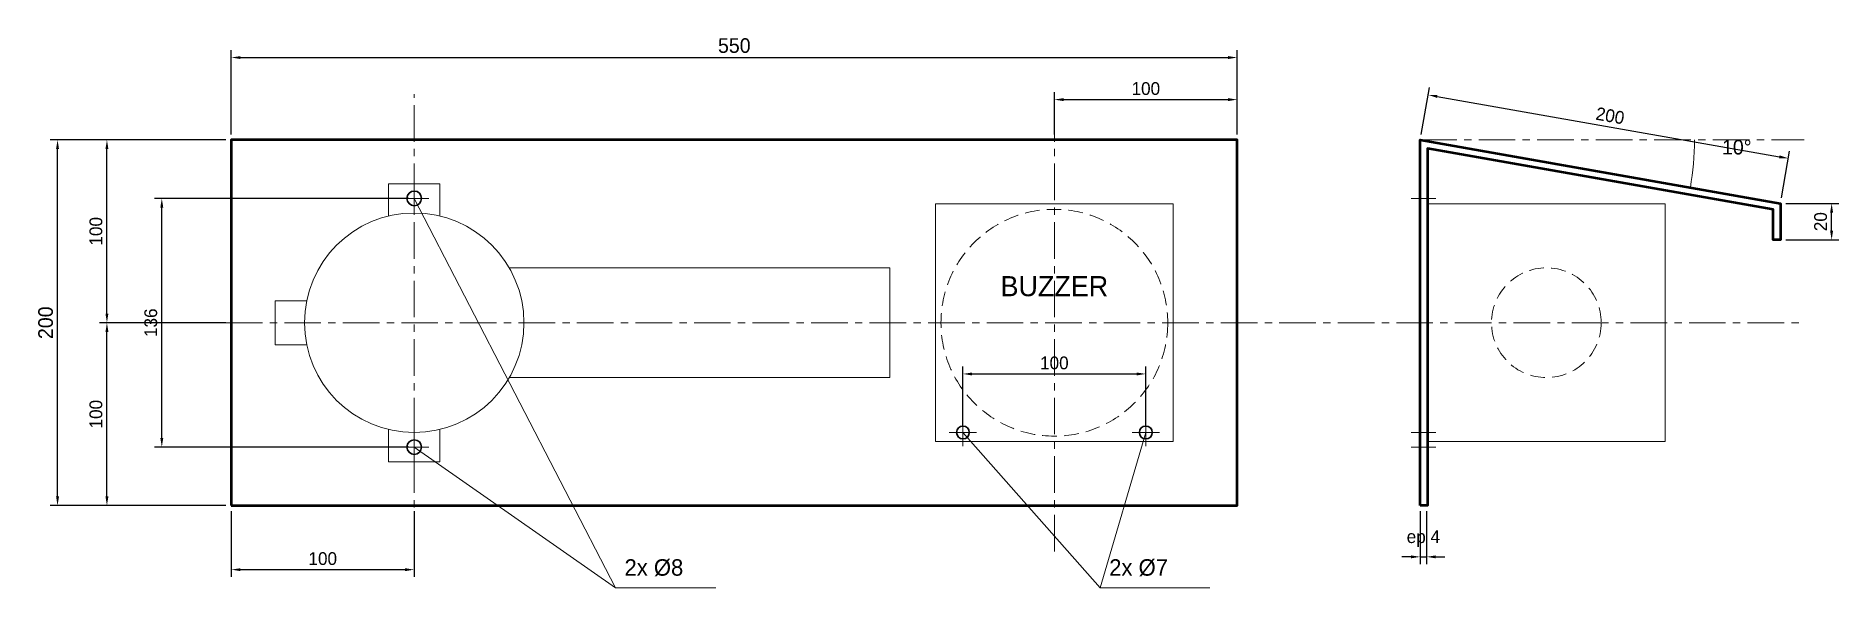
# Model space of a CAD drawing. Header units: millimetres. Extents: x -107 to 879, y -45 to 257.
import ezdxf
from ezdxf.enums import TextEntityAlignment as Align

# ---------------------------------------------------------------- set-up
doc = ezdxf.new("R2010")
doc.units = ezdxf.units.MM
doc.linetypes.add('CENTER', pattern=[32, 20, -4, 4, -4])
doc.linetypes.add('DASHED', pattern=[12, 8, -4])
for name, color, linetype, lineweight in [('AXES', 7, 'CENTER', 18), ('CACHE_INTERNE', 7, 'DASHED', 18), ('CONTOUR_INOX', 7, 'Continuous', 50), ('COTATIONS', 7, 'Continuous', 18), ('EQUIP_BS2000', 7, 'Continuous', 20), ('EQUIP_BUZZER', 7, 'Continuous', 20), ('PERCAGES', 7, 'Continuous', 35)]:
    doc.layers.add(name, color=color, linetype=linetype, lineweight=lineweight)
doc.dimstyles.new('ISO_CAD_MM', dxfattribs={"dimtxt": 7, "dimasz": 5, "dimexe": 4, "dimexo": 3, "dimgap": 2.5, "dimtad": 1, "dimdec": 1, "dimcen": 2.5, "dimclrd": 7, "dimclre": 7, "dimclrt": 7, "dimazin": 3, "dimtfac": 1, "dimtmove": 0, "dimatfit": 3, "dimarcsym": 0})

# ---------------------------------------------------------------- blocks, each defined once
blk = doc.blocks.new('_CLOSEDFILLED')
at = {"color": 0, "linetype": 'ByBlock'}
blk.add_solid([(-1, 0.16), (0, 0), (-1, -0.16)], dxfattribs=at)
blk = doc.blocks.new('*D11')
at = {"color": 7, "transparency": 16777216}
for p, q in [((650, -3), (650, -32)), ((653.5, -3), (653.5, -32)), ((645, -28), (640, -28)), ((650, -28), (653.5, -28)), ((658.5, -28), (663.5, -28))]:
    blk.add_line(p, q, dxfattribs=at)
at = {"layer": 'Defpoints', "transparency": 16777216}
for p in [(650, 0), (653.5, 0), (650, -28)]:
    blk.add_point(p, dxfattribs=at)
at = {"layer": 'COTATIONS', "color": 7, "transparency": 16777216, "xscale": 5, "yscale": 5}
blk.add_blockref('_CLOSEDFILLED', (650, -28), dxfattribs=at)
at = {"layer": 'COTATIONS', "color": 7, "transparency": 16777216, "xscale": 5, "yscale": 5, "rotation": 180}
blk.add_blockref('_CLOSEDFILLED', (653.5, -28), dxfattribs=at)
at = {"layer": 'COTATIONS', "color": 7, "transparency": 16777216, "insert": (651.75, -18), "char_height": 7, "attachment_point": 5}
blk.add_mtext('ep 4', dxfattribs=at)

msp = doc.modelspace()

# ---------------------------------------------------------------- linework, layer by layer
at = {"layer": 'AXES'}
for p, q in [((100, -25), (100, 225)), ((450, -25), (450, 225)), ((650, 200), (860, 200)), ((92, 168), (108, 168)), ((100, 160), (100, 176)), ((645, 168), (658.5, 168)), ((-35, 100), (860, 100)), ((100, 24), (100, 40)), ((392.5, 40), (407.5, 40)), ((400, 32.5), (400, 47.5)), ((492.5, 40), (507.5, 40)), ((500, 32.5), (500, 47.5)), ((645, 40), (658.5, 40)), ((92, 32), (108, 32)), ((645, 32), (658.5, 32))]:
    msp.add_line(p, q, dxfattribs=at)
at = {"layer": 'CACHE_INTERNE'}
for centre, radius in [((450, 100), 62), ((719, 100), 30)]:
    msp.add_circle(centre, radius, dxfattribs=at)
at = {"layer": 'CONTOUR_INOX'}
for points in [[(0, 0), (550, 0), (550, 200), (0, 200)], [(650, 0), (650, 200), (846.96, 165.27), (846.96, 145.27), (842.96, 145.27), (842.96, 161.91), (654, 195.23), (654, 0)]]:
    msp.add_lwpolyline(points, close=True, dxfattribs=at)
at = {"layer": 'COTATIONS'}
for p, q in [((100, 168), (210, -45)), ((400, 40), (475, -45)), ((500, 40), (475, -45)), ((100, 32), (210, -45)), ((210, -45), (265, -45)), ((475, -45), (535, -45))]:
    msp.add_line(p, q, dxfattribs=at)
msp.add_arc((650, 200), 150, -10, 0, dxfattribs=at)
at = {"layer": 'EQUIP_BS2000'}
for points in [[(86, 158.6), (86, 176), (114, 176), (114, 158.6)], [(151.96, 130), (360, 130), (360, 70), (151.96, 70)], [(41.2, 88), (24, 88), (24, 112), (41.2, 112)], [(86, 41.4), (86, 24), (114, 24), (114, 41.4)]]:
    msp.add_lwpolyline(points, dxfattribs=at)
msp.add_circle((100, 100), 60, dxfattribs=at)
at = {"layer": 'EQUIP_BUZZER'}
for points in [[(385, 35), (515, 35), (515, 165), (385, 165)], [(654, 35), (784, 35), (784, 165), (654, 165)]]:
    msp.add_lwpolyline(points, close=True, dxfattribs=at)
at = {"layer": 'PERCAGES'}
for centre, radius in [((100, 168), 4), ((400, 40), 3.5), ((500, 40), 3.5), ((100, 32), 4)]:
    msp.add_circle(centre, radius, dxfattribs=at)

# ---------------------------------------------------------------- texts
at = {"layer": 'COTATIONS'}
msp.add_text('10°', height=8, dxfattribs=at).set_placement((815, 192))
at = {"layer": 'EQUIP_BUZZER'}
msp.add_text('BUZZER', height=11, dxfattribs=at).set_placement((450, 120), align=Align.MIDDLE_CENTER)
at = {"layer": 'PERCAGES'}
for s, p in [('2x Ø8', (215, -41)), ('2x Ø7', (480, -41))]:
    msp.add_text(s, height=9, dxfattribs=at).set_placement(p, align=Align.BOTTOM_LEFT)

# ---------------------------------------------------------------- dimensions: what is measured, and where the dimension line sits
at = {"layer": 'COTATIONS'}
msp.add_linear_dim(base=(0, 245), p1=(0, 200), p2=(550, 200), dimstyle='ISO_CAD_MM', override={"dimtxt": 8}, dxfattribs=at).render()
for base, p1, p2 in [((450, 222), (450, 200), (550, 200)), ((400, 72), (400, 40), (500, 40)), ((0, -35), (0, 0), (100, 0))]:
    msp.add_linear_dim(base=base, p1=p1, p2=p2, text='100', dimstyle='ISO_CAD_MM', dxfattribs=at).render()
for base, p1, angle, text in [((654.34, 224.62), (650, 200), 350, '200'), ((874.96, 145.27), (846.96, 145.27), 90, '20')]:
    msp.add_linear_dim(base=base, p1=p1, p2=(846.96, 165.27), angle=angle, text=text, dimstyle='ISO_CAD_MM', dxfattribs=at).render()
msp.add_linear_dim(base=(-95, 0), p1=(0, 0), p2=(0, 200), angle=90, dimstyle='ISO_CAD_MM', override={"dimtxt": 8}, dxfattribs=at).render()
for base, p1, p2 in [((-68, 100), (0, 100), (0, 200)), ((-38, 32), (100, 32), (100, 168)), ((-68, 0), (0, 0), (0, 100))]:
    msp.add_linear_dim(base=base, p1=p1, p2=p2, angle=90, dimstyle='ISO_CAD_MM', dxfattribs=at).render()
dim = msp.add_linear_dim(base=(650, -28), p1=(650, 0), p2=(654, 0), text='ep 4', dimstyle='ISO_CAD_MM', dxfattribs=at)
dim.commit()
dim.dimension.update_dxf_attribs({"geometry": '*D11', "text_midpoint": (651.75, -18)})

doc.saveas('drawing.dxf')
